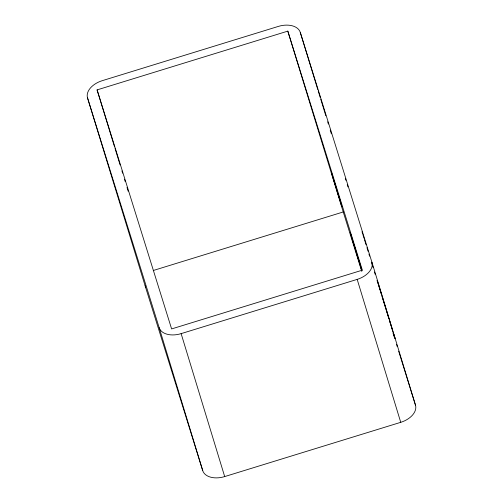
<?xml version="1.0" encoding="UTF-8"?>
<svg xmlns="http://www.w3.org/2000/svg" width="503" height="503" viewBox="0 0 503 503"><rect width="100%" height="100%" fill="white"/><g stroke="black" fill="none" stroke-linecap="round" stroke-linejoin="round"><path stroke-width="0.75" d="M97.092 89.892L287.817 31.123L362.342 270.161L171.617 328.931L97.092 89.892L114.571 146.92M153.27 270.501L343.247 211.964L361.707 271.174M87.541 97.928L159.168 327.679A19.189 12.154 -17 0 0 181.124 333.634L357.18 279.385A19.189 12.154 -17 0 0 371.899 262.126L300.272 32.374A19.189 12.154 -17 0 0 278.31 26.42L102.26 80.675A19.189 12.154 -17 0 0 87.541 97.928L145.574 287.288L202.728 470.626A19.189 12.154 -17 0 0 224.69 476.58L400.74 422.325A19.189 12.154 -17 0 0 415.459 405.072L371.899 262.126M377.564 281.68L378.382 284.264M361.997 231.726L362.676 233.876M378.602 284.981L381.299 293.645M393.063 333.231L394.233 336.979M396.565 344.461L397.263 346.705M398.665 351.195L415.459 405.072M362.896 234.599L364.053 238.303M364.512 239.78L366.058 244.779M345.31 178.376L345.919 180.338M391.164 326.107L395.132 338.733L393.786 334.244M386.166 309.376L392.309 329.396M383.638 301.203L385.933 308.628M368.95 254.122L369.579 256.178M381.525 294.368L383.431 300.517M386.304 310.376L382.047 296.531M366.951 247.652L368.064 251.267M386.53 311.124L388.825 318.55M389.668 321.285L390.938 325.384M347.252 184.676L347.938 186.902M361.927 270.979L350.207 232.644L361.858 270.23M380.57 291.709L381.199 293.777M371.51 262.44L373.088 267.571M374.446 271.991L375.119 274.198M300.272 32.374L317.77 89.484M318.229 90.986L320.304 97.745M320.763 99.248L325.831 115.784M327.673 121.795L328.365 124.046M330.207 130.057L331.358 133.817M287.817 31.123L343.247 211.964M115.036 148.423L120.091 164.934M121.933 170.932L122.625 173.183M124.461 179.187L125.153 181.438M126.995 187.443L128.146 191.197M380.155 290.357L377.91 282.963M357.18 279.385L400.74 422.325M181.124 333.634L224.69 476.58M159.168 327.679L202.728 470.626M377.017 280.41L377.615 282.384M145.574 287.288A19.189 12.154 -17 0 1 145.229 285.402M331.546 172.938L341.965 206.739L331.546 172.938"/></g></svg>
